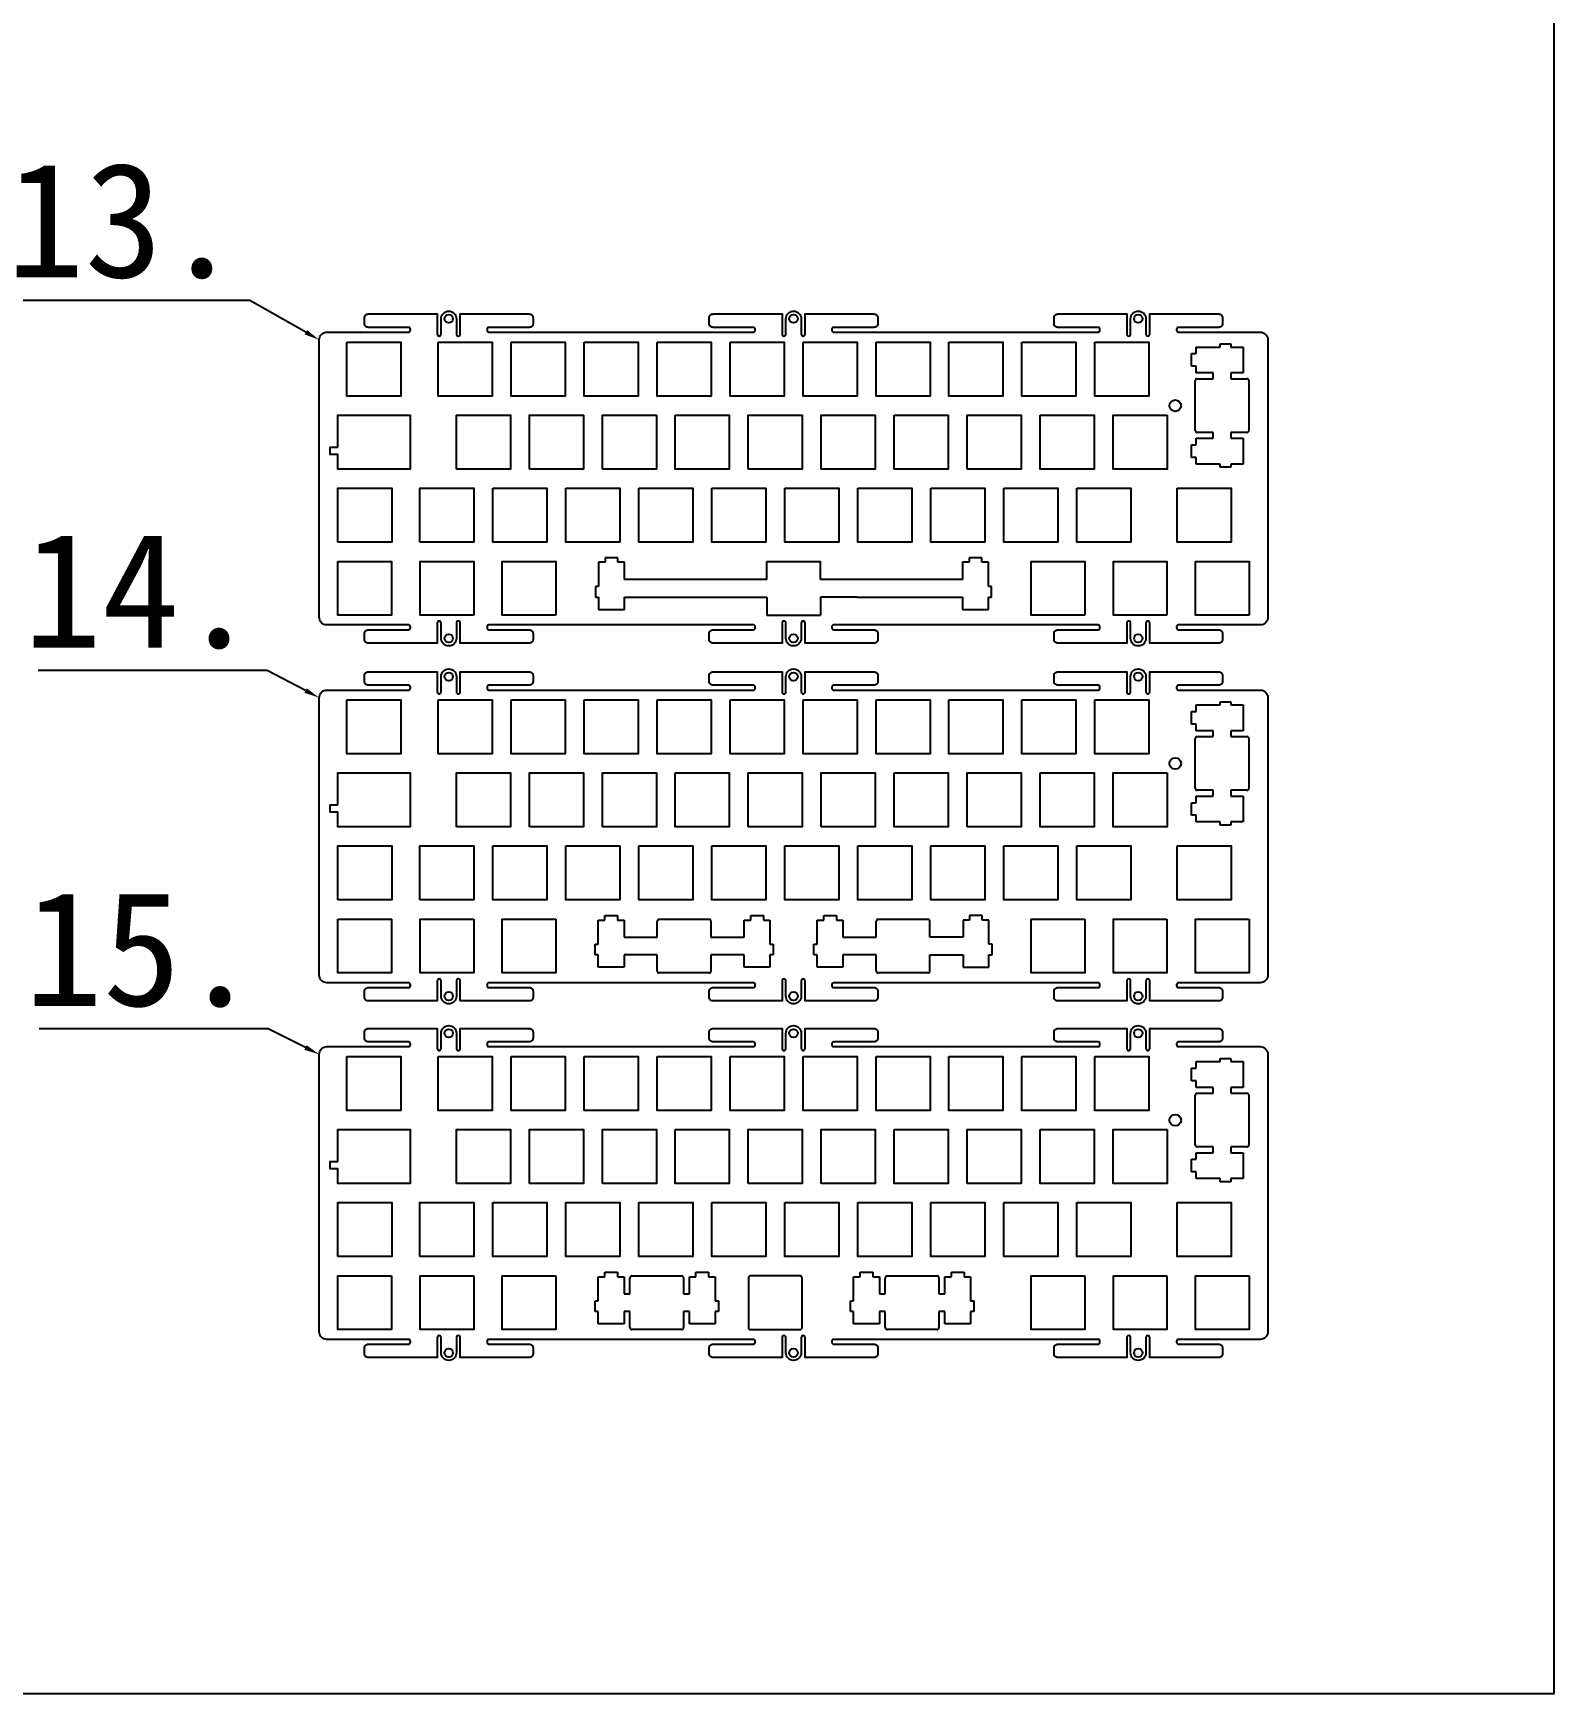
# Model space of a CAD drawing. Header units: millimetres. Extents: x 273 to 2930, y -1075 to 675.
# Drawn here: x 1305.9 to 1702.9, y -211.1 to 222.3 of the extents above; entities that cross this region are included whole.
import ezdxf
from ezdxf import colors
from ezdxf.entities.mleader import LeaderData, LeaderLine
from ezdxf.math import Vec2, Vec3

# ---------------------------------------------------------------- set-up
doc = ezdxf.new("R2010")
doc.units = ezdxf.units.MM

msp = doc.modelspace()

# ---------------------------------------------------------------- linework, layer by layer
at = {"color": 1}
for p, q in [((1608.33, 135.39), (1608.33, 138.69)), ((1608.33, 138.69), (1609.53, 138.69)), ((1609.53, 138.69), (1609.53, 140.41)), ((1609.53, 140.41), (1615.8, 140.41)), ((1615.8, 140.41), (1615.8, 141.24)), ((1615.8, 141.24), (1618.6, 141.24)), ((1618.6, 141.24), (1618.6, 140.41)), ((1618.6, 140.41), (1621.83, 140.41)), ((1621.83, 140.41), (1621.83, 133.66)), ((1609.53, 135.39), (1608.33, 135.39)), ((1609.53, 133.66), (1609.53, 135.39)), ((1609.3, 118.64), (1609.3, 131.64)), ((1614, 133.66), (1609.53, 133.66)), ((1609.8, 132.14), (1614, 132.14)), ((1614, 132.14), (1614, 133.66)), ((1621.83, 133.66), (1618.6, 133.66)), ((1618.6, 133.66), (1618.6, 132.14)), ((1618.6, 132.14), (1622.8, 132.14)), ((1623.3, 131.64), (1623.3, 118.64)), ((1614, 118.14), (1609.8, 118.14)), ((1614, 116.61), (1614, 118.14)), ((1622.8, 118.14), (1618.6, 118.14)), ((1618.6, 118.14), (1618.6, 116.61)), ((1608.33, 111.59), (1608.33, 114.89)), ((1608.33, 114.89), (1609.53, 114.89)), ((1609.53, 114.89), (1609.53, 116.61)), ((1609.53, 116.61), (1614, 116.61)), ((1618.6, 116.61), (1621.83, 116.61)), ((1621.83, 116.61), (1621.83, 109.86)), ((1609.53, 111.59), (1608.33, 111.59)), ((1609.53, 109.86), (1609.53, 111.59)), ((1615.8, 109.86), (1609.53, 109.86)), ((1615.8, 109.04), (1615.8, 109.86)), ((1618.6, 109.04), (1615.8, 109.04)), ((1621.83, 109.86), (1618.6, 109.86)), ((1618.6, 109.86), (1618.6, 109.04)), ((1615.8, 47.02), (1615.8, 47.85)), ((1615.8, 47.85), (1618.6, 47.85)), ((1618.6, 47.85), (1618.6, 47.02)), ((1608.33, 42), (1608.33, 45.3)), ((1608.33, 45.3), (1609.53, 45.3)), ((1609.53, 45.3), (1609.53, 47.02)), ((1609.53, 47.02), (1615.8, 47.02)), ((1618.6, 47.02), (1621.83, 47.02)), ((1621.83, 47.02), (1621.83, 40.27)), ((1609.53, 42), (1608.33, 42)), ((1609.53, 40.27), (1609.53, 42)), ((1614, 40.27), (1609.53, 40.27)), ((1614, 38.75), (1614, 40.27)), ((1621.83, 40.27), (1618.6, 40.27)), ((1618.6, 40.27), (1618.6, 38.75)), ((1609.3, 25.25), (1609.3, 38.25)), ((1609.8, 38.75), (1614, 38.75)), ((1618.6, 38.75), (1622.8, 38.75)), ((1623.3, 38.25), (1623.3, 25.25)), ((1609.53, 21.5), (1609.53, 23.22)), ((1609.53, 23.22), (1614, 23.22)), ((1614, 24.75), (1609.8, 24.75)), ((1614, 23.22), (1614, 24.75)), ((1622.8, 24.75), (1618.6, 24.75)), ((1618.6, 24.75), (1618.6, 23.22)), ((1618.6, 23.22), (1621.83, 23.22)), ((1621.83, 23.22), (1621.83, 16.47)), ((1608.33, 18.2), (1608.33, 21.5)), ((1608.33, 21.5), (1609.53, 21.5)), ((1609.53, 18.2), (1608.33, 18.2)), ((1609.53, 16.47), (1609.53, 18.2)), ((1615.8, 16.47), (1609.53, 16.47)), ((1615.8, 15.65), (1615.8, 16.47)), ((1618.6, 15.65), (1615.8, 15.65)), ((1621.83, 16.47), (1618.6, 16.47)), ((1618.6, 16.47), (1618.6, 15.65)), ((1609.53, -47.77), (1609.53, -46.04)), ((1609.53, -46.04), (1615.8, -46.04)), ((1615.8, -46.04), (1615.8, -45.22)), ((1615.8, -45.22), (1618.6, -45.22)), ((1618.6, -45.22), (1618.6, -46.04)), ((1618.6, -46.04), (1621.83, -46.04)), ((1621.83, -46.04), (1621.83, -52.79)), ((1608.33, -51.07), (1608.33, -47.77)), ((1608.33, -47.77), (1609.53, -47.77)), ((1609.53, -51.07), (1608.33, -51.07)), ((1609.53, -52.79), (1609.53, -51.07)), ((1609.3, -67.82), (1609.3, -54.82)), ((1614, -52.79), (1609.53, -52.79)), ((1609.8, -54.32), (1614, -54.32)), ((1614, -54.32), (1614, -52.79)), ((1621.83, -52.79), (1618.6, -52.79)), ((1618.6, -52.79), (1618.6, -54.32)), ((1618.6, -54.32), (1622.8, -54.32)), ((1623.3, -54.82), (1623.3, -67.82)), ((1614, -68.32), (1609.8, -68.32)), ((1614, -69.84), (1614, -68.32)), ((1622.8, -68.32), (1618.6, -68.32)), ((1618.6, -68.32), (1618.6, -69.84)), ((1608.33, -74.87), (1608.33, -71.57)), ((1608.33, -71.57), (1609.53, -71.57)), ((1609.53, -71.57), (1609.53, -69.84)), ((1609.53, -69.84), (1614, -69.84)), ((1618.6, -69.84), (1621.83, -69.84)), ((1621.83, -69.84), (1621.83, -76.59)), ((1609.53, -74.87), (1608.33, -74.87)), ((1609.53, -76.59), (1609.53, -74.87)), ((1615.8, -76.59), (1609.53, -76.59)), ((1615.8, -77.42), (1615.8, -76.59)), ((1618.6, -77.42), (1615.8, -77.42)), ((1621.83, -76.59), (1618.6, -76.59)), ((1618.6, -76.59), (1618.6, -77.42)), ((1453.44, -108.49), (1453.44, -102.22)), ((1453.44, -102.22), (1455.17, -102.22)), ((1455.17, -102.22), (1455.17, -101.02)), ((1455.17, -101.02), (1458.46, -101.02)), ((1458.46, -101.02), (1458.46, -102.22)), ((1458.46, -102.22), (1460.19, -102.22)), ((1460.19, -102.22), (1460.19, -106.69)), ((1461.72, -106.69), (1461.72, -102.49)), ((1462.22, -101.99), (1475.21, -101.99)), ((1475.71, -102.49), (1475.71, -106.69)), ((1477.24, -106.69), (1477.24, -102.22)), ((1477.24, -102.22), (1478.96, -102.22)), ((1478.96, -102.22), (1478.96, -101.02)), ((1478.96, -101.02), (1482.26, -101.02)), ((1482.26, -101.02), (1482.26, -102.22)), ((1482.26, -102.22), (1483.99, -102.22)), ((1483.99, -102.22), (1483.99, -108.49)), ((1492.67, -102.49), (1492.67, -115.49)), ((1506.17, -101.99), (1493.17, -101.99)), ((1506.67, -115.49), (1506.67, -102.49)), ((1520.12, -108.49), (1520.12, -102.22)), ((1520.12, -102.22), (1521.84, -102.22)), ((1521.84, -102.22), (1521.84, -101.02)), ((1521.84, -101.02), (1525.14, -101.02)), ((1525.14, -101.02), (1525.14, -102.22)), ((1525.14, -102.22), (1526.87, -102.22)), ((1526.87, -102.22), (1526.87, -106.69)), ((1528.39, -106.69), (1528.39, -102.49)), ((1528.89, -101.99), (1541.89, -101.99)), ((1542.39, -102.49), (1542.39, -106.69)), ((1543.92, -106.69), (1543.92, -102.22)), ((1543.92, -102.22), (1545.64, -102.22)), ((1545.64, -102.22), (1545.64, -101.02)), ((1545.64, -101.02), (1548.94, -101.02)), ((1548.94, -101.02), (1548.94, -102.22)), ((1548.94, -102.22), (1550.66, -102.22)), ((1550.66, -102.22), (1550.66, -108.49)), ((1460.19, -106.69), (1461.72, -106.69)), ((1475.71, -106.69), (1477.24, -106.69)), ((1526.87, -106.69), (1528.39, -106.69)), ((1542.39, -106.69), (1543.92, -106.69)), ((1452.61, -111.29), (1452.61, -108.49)), ((1452.61, -108.49), (1453.44, -108.49)), ((1453.44, -111.29), (1452.61, -111.29)), ((1453.44, -114.52), (1453.44, -111.29)), ((1461.72, -111.29), (1460.19, -111.29)), ((1460.19, -111.29), (1460.19, -114.52)), ((1461.72, -115.49), (1461.72, -111.29)), ((1477.24, -111.29), (1475.71, -111.29)), ((1475.71, -111.29), (1475.71, -115.49)), ((1477.24, -114.52), (1477.24, -111.29)), ((1483.99, -108.49), (1484.82, -108.49)), ((1484.82, -111.29), (1483.99, -111.29)), ((1483.99, -111.29), (1483.99, -114.52)), ((1484.82, -108.49), (1484.82, -111.29)), ((1519.29, -111.29), (1519.29, -108.49)), ((1519.29, -108.49), (1520.12, -108.49)), ((1520.12, -111.29), (1519.29, -111.29)), ((1520.12, -114.52), (1520.12, -111.29)), ((1528.39, -111.29), (1526.87, -111.29)), ((1526.87, -111.29), (1526.87, -114.52)), ((1528.39, -115.49), (1528.39, -111.29)), ((1543.92, -111.29), (1542.39, -111.29)), ((1542.39, -111.29), (1542.39, -115.49)), ((1543.92, -114.52), (1543.92, -111.29)), ((1550.66, -108.49), (1551.49, -108.49)), ((1551.49, -111.29), (1550.66, -111.29)), ((1550.66, -111.29), (1550.66, -114.52)), ((1551.49, -108.49), (1551.49, -111.29)), ((1460.19, -114.52), (1453.44, -114.52)), ((1475.21, -115.99), (1462.22, -115.99)), ((1483.99, -114.52), (1477.24, -114.52)), ((1493.17, -115.99), (1506.17, -115.99)), ((1526.87, -114.52), (1520.12, -114.52)), ((1541.89, -115.99), (1528.89, -115.99)), ((1550.66, -114.52), (1543.92, -114.52))]:
    msp.add_line(p, q, dxfattribs=at)
at = {"color": 7, "linetype": 'Continuous', "lineweight": 25}
for p, q in [((1455.28, 84.23), (1453.56, 84.23)), ((1453.56, 84.23), (1453.56, 77.96)), ((1458.58, 85.43), (1455.28, 85.43)), ((1455.28, 85.43), (1455.28, 84.23)), ((1458.58, 84.23), (1458.58, 85.43)), ((1460.31, 84.23), (1458.58, 84.23)), ((1460.31, 79.76), (1460.31, 84.23)), ((1550.28, 84.23), (1548.56, 84.23)), ((1548.56, 84.23), (1548.56, 79.76)), ((1553.58, 85.43), (1550.28, 85.43)), ((1550.28, 85.43), (1550.28, 84.23)), ((1553.58, 84.23), (1553.58, 85.43)), ((1555.31, 84.23), (1553.58, 84.23)), ((1555.31, 77.96), (1555.31, 84.23)), ((1497.43, 79.76), (1460.31, 79.76)), ((1548.56, 79.76), (1520.96, 79.76)), ((1452.73, 77.96), (1452.73, 75.16)), ((1453.56, 77.96), (1452.73, 77.96)), ((1452.73, 75.16), (1453.56, 75.16)), ((1453.56, 75.16), (1453.56, 71.93)), ((1460.31, 71.93), (1460.31, 75.16)), ((1460.31, 75.16), (1497.43, 75.16)), ((1520.96, 75.16), (1548.56, 75.16)), ((1548.56, 75.16), (1548.56, 71.93)), ((1556.13, 77.96), (1555.31, 77.96)), ((1555.31, 71.93), (1555.31, 75.16)), ((1555.31, 75.16), (1556.13, 75.16)), ((1556.13, 75.16), (1556.13, 77.96)), ((1453.56, 71.93), (1460.31, 71.93)), ((1548.56, 71.93), (1555.31, 71.93))]:
    msp.add_line(p, q, dxfattribs=at)
for p, q in [((1497.43, 79.76), (1497.43, 84.46)), ((1497.43, 84.46), (1511.43, 84.46)), ((1511.43, 79.76), (1511.43, 84.46)), ((1520.96, 79.76), (1511.43, 79.76)), ((1497.43, 75.16), (1497.43, 70.46)), ((1520.96, 75.16), (1511.43, 75.16)), ((1511.43, 75.16), (1511.43, 70.46)), ((1497.43, 70.46), (1511.43, 70.46))]:
    msp.add_line(p, q)
at = {"color": 3}
for p, q in [((1455.16, -9.16), (1455.16, -7.96)), ((1455.16, -7.96), (1458.46, -7.96)), ((1458.46, -7.96), (1458.46, -9.16)), ((1493.26, -9.16), (1493.26, -7.96)), ((1493.26, -7.96), (1496.56, -7.96)), ((1496.56, -7.96), (1496.56, -9.16)), ((1512.31, -9.16), (1512.31, -7.96)), ((1512.31, -7.96), (1515.61, -7.96)), ((1515.61, -7.96), (1515.61, -9.16)), ((1553.71, -7.96), (1550.41, -7.96)), ((1550.41, -7.96), (1550.41, -9.16)), ((1553.71, -9.16), (1553.71, -7.96)), ((1453.43, -15.43), (1453.43, -9.16)), ((1453.43, -9.16), (1455.16, -9.16)), ((1458.46, -9.16), (1460.18, -9.16)), ((1460.18, -9.16), (1460.18, -13.63)), ((1468.86, -13.63), (1468.86, -9.43)), ((1469.36, -8.93), (1482.36, -8.93)), ((1482.86, -9.43), (1482.86, -13.63)), ((1491.53, -13.63), (1491.53, -9.16)), ((1491.53, -9.16), (1493.26, -9.16)), ((1496.56, -9.16), (1498.28, -9.16)), ((1498.28, -9.16), (1498.28, -15.43)), ((1510.58, -15.43), (1510.58, -9.16)), ((1510.58, -9.16), (1512.31, -9.16)), ((1515.61, -9.16), (1517.33, -9.16)), ((1517.33, -9.16), (1517.33, -13.63)), ((1526.01, -13.63), (1526.01, -9.43)), ((1526.51, -8.93), (1539.51, -8.93)), ((1540.01, -13.63), (1540.01, -9.43)), ((1550.41, -9.16), (1548.68, -9.16)), ((1548.68, -9.16), (1548.68, -13.63)), ((1555.43, -9.16), (1553.71, -9.16)), ((1555.43, -15.43), (1555.43, -9.16)), ((1452.61, -18.23), (1452.61, -15.43)), ((1452.61, -15.43), (1453.43, -15.43)), ((1460.18, -13.63), (1468.86, -13.63)), ((1482.86, -13.63), (1491.53, -13.63)), ((1498.28, -15.43), (1499.11, -15.43)), ((1499.11, -15.43), (1499.11, -18.23)), ((1509.76, -18.23), (1509.76, -15.43)), ((1509.76, -15.43), (1510.58, -15.43)), ((1517.33, -13.63), (1526.01, -13.63)), ((1548.68, -13.63), (1540.01, -13.63)), ((1556.26, -15.43), (1555.43, -15.43)), ((1556.26, -18.23), (1556.26, -15.43)), ((1453.43, -18.23), (1452.61, -18.23)), ((1453.43, -21.46), (1453.43, -18.23)), ((1460.18, -21.46), (1453.43, -21.46)), ((1468.86, -18.23), (1460.18, -18.23)), ((1460.18, -18.23), (1460.18, -21.46)), ((1468.86, -22.43), (1468.86, -18.23)), ((1491.53, -18.23), (1482.86, -18.23)), ((1482.86, -18.23), (1482.86, -22.43)), ((1491.53, -21.46), (1491.53, -18.23)), ((1498.28, -21.46), (1491.53, -21.46)), ((1499.11, -18.23), (1498.28, -18.23)), ((1498.28, -18.23), (1498.28, -21.46)), ((1510.58, -18.23), (1509.76, -18.23)), ((1510.58, -21.46), (1510.58, -18.23)), ((1517.33, -21.46), (1510.58, -21.46)), ((1526.01, -18.23), (1517.33, -18.23)), ((1517.33, -18.23), (1517.33, -21.46)), ((1526.01, -22.43), (1526.01, -18.23)), ((1540.01, -22.43), (1540.01, -18.23)), ((1540.01, -18.23), (1548.68, -18.23)), ((1548.68, -18.23), (1548.68, -21.46)), ((1548.68, -21.46), (1555.43, -21.46)), ((1555.43, -21.46), (1555.43, -18.23)), ((1555.43, -18.23), (1556.26, -18.23)), ((1482.36, -22.93), (1469.36, -22.93)), ((1539.51, -22.93), (1526.51, -22.93))]:
    msp.add_line(p, q, dxfattribs=at)
for points in [[(614.17, 675.15), (1702.9, 675.15), (1702.9, -211.05), (614.17, -211.05)], [(1385.51, 84.46), (1399.51, 84.46), (1399.51, 70.46), (1385.51, 70.46)], [(1420.95, 70.46), (1406.95, 70.46), (1406.95, 84.46), (1420.95, 84.46)], [(1442.38, 70.46), (1428.38, 70.46), (1428.38, 84.46), (1442.38, 84.46)], [(1580.49, 70.46), (1566.49, 70.46), (1566.49, 84.46), (1580.49, 84.46)], [(1601.92, 70.46), (1587.92, 70.46), (1587.92, 84.46), (1601.92, 84.46)], [(1623.35, 70.46), (1609.35, 70.46), (1609.35, 84.46), (1623.35, 84.46)], [(1385.51, -8.93), (1399.51, -8.93), (1399.51, -22.93), (1385.51, -22.93)], [(1420.95, -8.93), (1420.95, -22.93), (1406.95, -22.93), (1406.95, -8.93)], [(1442.38, -8.93), (1442.38, -22.93), (1428.38, -22.93), (1428.38, -8.93)], [(1580.49, -8.93), (1580.49, -22.93), (1566.49, -22.93), (1566.49, -8.93)], [(1601.92, -8.93), (1601.92, -22.93), (1587.92, -22.93), (1587.92, -8.93)], [(1623.35, -8.93), (1623.35, -22.93), (1609.35, -22.93), (1609.35, -8.93)], [(1399.51, -101.99), (1399.51, -115.99), (1385.51, -115.99), (1385.51, -101.99)], [(1420.95, -101.99), (1420.95, -115.99), (1406.95, -115.99), (1406.95, -101.99)], [(1442.38, -101.99), (1442.38, -115.99), (1428.38, -115.99), (1428.38, -101.99)], [(1580.49, -101.99), (1580.49, -115.99), (1566.49, -115.99), (1566.49, -101.99)], [(1601.92, -101.99), (1601.92, -115.99), (1587.92, -115.99), (1587.92, -101.99)], [(1623.35, -101.99), (1623.35, -115.99), (1609.35, -115.99), (1609.35, -101.99)]]:
    msp.add_lwpolyline(points, close=True)
for points in [[(1526.43, 146.54, -0.414214), (1525.43, 145.54), (1514.93, 145.54, 0.414214), (1514.43, 145.04), (1514.43, 144.79, 0.414214), (1514.93, 144.29), (1583.93, 144.29, 0.414214), (1584.43, 144.79), (1584.43, 145.04, 0.414214), (1583.93, 145.54), (1573.43, 145.54, -0.414214), (1572.43, 146.54), (1572.43, 148.04, -0.414214), (1573.43, 149.04), (1591.43, 149.04), (1591.43, 143.79, 1), (1592.43, 143.79), (1592.43, 147.79, -1), (1596.43, 147.79), (1596.43, 143.79, 1), (1597.43, 143.79), (1597.43, 149.04), (1615.43, 149.04, -0.414214), (1616.43, 148.04), (1616.43, 146.54, -0.414214), (1615.43, 145.54), (1604.93, 145.54, 0.414214), (1604.43, 145.04), (1604.43, 144.79, 0.414214), (1604.93, 144.29), (1626.26, 144.29, -0.414214), (1628.26, 142.29), (1628.26, 69.89, -0.414214), (1626.26, 67.89), (1604.93, 67.89, 0.414214), (1604.43, 67.39), (1604.43, 67.14, 0.414214), (1604.93, 66.64), (1615.43, 66.64, -0.414214), (1616.43, 65.64), (1616.43, 64.14, -0.414214), (1615.43, 63.14), (1597.43, 63.14), (1597.43, 68.39, 1), (1596.43, 68.39), (1596.43, 64.39, -1), (1592.43, 64.39), (1592.43, 68.39, 1), (1591.43, 68.39), (1591.43, 63.14), (1573.43, 63.14, -0.414214), (1572.43, 64.14), (1572.43, 65.64, -0.414214), (1573.43, 66.64), (1583.93, 66.64, 0.414214), (1584.43, 67.14), (1584.43, 67.39, 0.414214), (1583.93, 67.89), (1514.93, 67.89, 0.414214), (1514.43, 67.39), (1514.43, 67.14, 0.414214), (1514.93, 66.64), (1525.43, 66.64, -0.414214), (1526.43, 65.64), (1526.43, 64.14, -0.414214), (1525.43, 63.14), (1507.43, 63.14), (1507.43, 68.39, 1), (1506.43, 68.39), (1506.43, 64.39, -1), (1502.43, 64.39), (1502.43, 68.39, 1), (1501.43, 68.39), (1501.43, 63.14), (1483.43, 63.14, -0.414214), (1482.43, 64.14), (1482.43, 65.64, -0.414214), (1483.43, 66.64), (1493.93, 66.64, 0.414214), (1494.43, 67.14), (1494.43, 67.39, 0.414214), (1493.93, 67.89), (1424.93, 67.89, 0.414214), (1424.43, 67.39), (1424.43, 67.14, 0.414214), (1424.93, 66.64), (1435.43, 66.64, -0.414214), (1436.43, 65.64), (1436.43, 64.14, -0.414214), (1435.43, 63.14), (1417.43, 63.14), (1417.43, 68.39, 1), (1416.43, 68.39), (1416.43, 64.39, -1), (1412.43, 64.39), (1412.43, 68.39, 1), (1411.43, 68.39), (1411.43, 63.14), (1393.43, 63.14, -0.414214), (1392.43, 64.14), (1392.43, 65.64, -0.414214), (1393.43, 66.64), (1403.93, 66.64, 0.414214), (1404.43, 67.14), (1404.43, 67.39, 0.414214), (1403.93, 67.89), (1382.61, 67.89, -0.414214), (1380.61, 69.89), (1380.61, 142.29, -0.414214), (1382.61, 144.29), (1403.93, 144.29, 0.414214), (1404.43, 144.79), (1404.43, 145.04, 0.414214), (1403.93, 145.54), (1393.43, 145.54, -0.414214), (1392.43, 146.54), (1392.43, 148.04, -0.414214), (1393.43, 149.04), (1411.43, 149.04), (1411.43, 143.79, 1), (1412.43, 143.79), (1412.43, 147.79, -1), (1416.43, 147.79), (1416.43, 143.79, 1), (1417.43, 143.79), (1417.43, 149.04), (1435.43, 149.04, -0.414214), (1436.43, 148.04), (1436.43, 146.54, -0.414214), (1435.43, 145.54), (1424.93, 145.54, 0.414214), (1424.43, 145.04), (1424.43, 144.79, 0.414214), (1424.93, 144.29), (1493.93, 144.29, 0.414214), (1494.43, 144.79), (1494.43, 145.04, 0.414214), (1493.93, 145.54), (1483.43, 145.54, -0.414214), (1482.43, 146.54), (1482.43, 148.04, -0.414214), (1483.43, 149.04), (1501.43, 149.04), (1501.43, 143.79, 1), (1502.43, 143.79), (1502.43, 147.79, -1), (1506.43, 147.79), (1506.43, 143.79, 1), (1507.43, 143.79), (1507.43, 149.04), (1525.43, 149.04, -0.414214), (1526.43, 148.04)], [(1526.43, 53.15, -0.414214), (1525.43, 52.15), (1514.93, 52.15, 0.414214), (1514.43, 51.65), (1514.43, 51.4, 0.414214), (1514.93, 50.9), (1583.93, 50.9, 0.414214), (1584.43, 51.4), (1584.43, 51.65, 0.414214), (1583.93, 52.15), (1573.43, 52.15, -0.414214), (1572.43, 53.15), (1572.43, 54.65, -0.414214), (1573.43, 55.65), (1591.43, 55.65), (1591.43, 50.4, 1), (1592.43, 50.4), (1592.43, 54.4, -1), (1596.43, 54.4), (1596.43, 50.4, 1), (1597.43, 50.4), (1597.43, 55.65), (1615.43, 55.65, -0.414214), (1616.43, 54.65), (1616.43, 53.15, -0.414214), (1615.43, 52.15), (1604.93, 52.15, 0.414214), (1604.43, 51.65), (1604.43, 51.4, 0.414214), (1604.93, 50.9), (1626.26, 50.9, -0.414214), (1628.26, 48.9), (1628.26, -23.5, -0.414214), (1626.26, -25.5), (1604.93, -25.5, 0.414214), (1604.43, -26), (1604.43, -26.25, 0.414214), (1604.93, -26.75), (1615.43, -26.75, -0.414214), (1616.43, -27.75), (1616.43, -29.25, -0.414214), (1615.43, -30.25), (1597.43, -30.25), (1597.43, -25, 1), (1596.43, -25), (1596.43, -29, -1), (1592.43, -29), (1592.43, -25, 1), (1591.43, -25), (1591.43, -30.25), (1573.43, -30.25, -0.414214), (1572.43, -29.25), (1572.43, -27.75, -0.414214), (1573.43, -26.75), (1583.93, -26.75, 0.414214), (1584.43, -26.25), (1584.43, -26, 0.414214), (1583.93, -25.5), (1514.93, -25.5, 0.414214), (1514.43, -26), (1514.43, -26.25, 0.414214), (1514.93, -26.75), (1525.43, -26.75, -0.414214), (1526.43, -27.75), (1526.43, -29.25, -0.414214), (1525.43, -30.25), (1507.43, -30.25), (1507.43, -25, 1), (1506.43, -25), (1506.43, -29, -1), (1502.43, -29), (1502.43, -25, 1), (1501.43, -25), (1501.43, -30.25), (1483.43, -30.25, -0.414214), (1482.43, -29.25), (1482.43, -27.75, -0.414214), (1483.43, -26.75), (1493.93, -26.75, 0.414214), (1494.43, -26.25), (1494.43, -26, 0.414214), (1493.93, -25.5), (1424.93, -25.5, 0.414214), (1424.43, -26), (1424.43, -26.25, 0.414214), (1424.93, -26.75), (1435.43, -26.75, -0.414214), (1436.43, -27.75), (1436.43, -29.25, -0.414214), (1435.43, -30.25), (1417.43, -30.25), (1417.43, -25, 1), (1416.43, -25), (1416.43, -29, -1), (1412.43, -29), (1412.43, -25, 1), (1411.43, -25), (1411.43, -30.25), (1393.43, -30.25, -0.414214), (1392.43, -29.25), (1392.43, -27.75, -0.414214), (1393.43, -26.75), (1403.93, -26.75, 0.414214), (1404.43, -26.25), (1404.43, -26, 0.414214), (1403.93, -25.5), (1382.61, -25.5, -0.414214), (1380.61, -23.5), (1380.61, 48.9, -0.414214), (1382.61, 50.9), (1403.93, 50.9, 0.414214), (1404.43, 51.4), (1404.43, 51.65, 0.414214), (1403.93, 52.15), (1393.43, 52.15, -0.414214), (1392.43, 53.15), (1392.43, 54.65, -0.414214), (1393.43, 55.65), (1411.43, 55.65), (1411.43, 50.4, 1), (1412.43, 50.4), (1412.43, 54.4, -1), (1416.43, 54.4), (1416.43, 50.4, 1), (1417.43, 50.4), (1417.43, 55.65), (1435.43, 55.65, -0.414214), (1436.43, 54.65), (1436.43, 53.15, -0.414214), (1435.43, 52.15), (1424.93, 52.15, 0.414214), (1424.43, 51.65), (1424.43, 51.4, 0.414214), (1424.93, 50.9), (1493.93, 50.9, 0.414214), (1494.43, 51.4), (1494.43, 51.65, 0.414214), (1493.93, 52.15), (1483.43, 52.15, -0.414214), (1482.43, 53.15), (1482.43, 54.65, -0.414214), (1483.43, 55.65), (1501.43, 55.65), (1501.43, 50.4, 1), (1502.43, 50.4), (1502.43, 54.4, -1), (1506.43, 54.4), (1506.43, 50.4, 1), (1507.43, 50.4), (1507.43, 55.65), (1525.43, 55.65, -0.414214), (1526.43, 54.65)], [(1526.43, -39.92, -0.414214), (1525.43, -40.92), (1514.93, -40.92, 0.414214), (1514.43, -41.42), (1514.43, -41.67, 0.414214), (1514.93, -42.17), (1583.93, -42.17, 0.414214), (1584.43, -41.67), (1584.43, -41.42, 0.414214), (1583.93, -40.92), (1573.43, -40.92, -0.414214), (1572.43, -39.92), (1572.43, -38.42, -0.414214), (1573.43, -37.42), (1591.43, -37.42), (1591.43, -42.67, 1), (1592.43, -42.67), (1592.43, -38.67, -1), (1596.43, -38.67), (1596.43, -42.67, 1), (1597.43, -42.67), (1597.43, -37.42), (1615.43, -37.42, -0.414214), (1616.43, -38.42), (1616.43, -39.92, -0.414214), (1615.43, -40.92), (1604.93, -40.92, 0.414214), (1604.43, -41.42), (1604.43, -41.67, 0.414214), (1604.93, -42.17), (1626.26, -42.17, -0.414214), (1628.26, -44.17), (1628.26, -116.57, -0.414214), (1626.26, -118.57), (1604.93, -118.57, 0.414214), (1604.43, -119.07), (1604.43, -119.31, 0.414214), (1604.93, -119.81), (1615.43, -119.81, -0.414214), (1616.43, -120.81), (1616.43, -122.31, -0.414214), (1615.43, -123.31), (1597.43, -123.31), (1597.43, -118.06, 1), (1596.43, -118.06), (1596.43, -122.06, -1), (1592.43, -122.06), (1592.43, -118.06, 1), (1591.43, -118.06), (1591.43, -123.31), (1573.43, -123.31, -0.414214), (1572.43, -122.31), (1572.43, -120.81, -0.414214), (1573.43, -119.81), (1583.93, -119.81, 0.414214), (1584.43, -119.31), (1584.43, -119.07, 0.414214), (1583.93, -118.57), (1514.93, -118.57, 0.414214), (1514.43, -119.07), (1514.43, -119.31, 0.414214), (1514.93, -119.81), (1525.43, -119.81, -0.414214), (1526.43, -120.81), (1526.43, -122.31, -0.414214), (1525.43, -123.31), (1507.43, -123.31), (1507.43, -118.06, 1), (1506.43, -118.06), (1506.43, -122.06, -1), (1502.43, -122.06), (1502.43, -118.06, 1), (1501.43, -118.06), (1501.43, -123.31), (1483.43, -123.31, -0.414214), (1482.43, -122.31), (1482.43, -120.81, -0.414214), (1483.43, -119.81), (1493.93, -119.81, 0.414214), (1494.43, -119.31), (1494.43, -119.07, 0.414214), (1493.93, -118.57), (1424.93, -118.57, 0.414214), (1424.43, -119.07), (1424.43, -119.31, 0.414214), (1424.93, -119.81), (1435.43, -119.81, -0.414214), (1436.43, -120.81), (1436.43, -122.31, -0.414214), (1435.43, -123.31), (1417.43, -123.31), (1417.43, -118.06, 1), (1416.43, -118.06), (1416.43, -122.06, -1), (1412.43, -122.06), (1412.43, -118.06, 1), (1411.43, -118.06), (1411.43, -123.31), (1393.43, -123.31, -0.414214), (1392.43, -122.31), (1392.43, -120.81, -0.414214), (1393.43, -119.81), (1403.93, -119.81, 0.414214), (1404.43, -119.31), (1404.43, -119.07, 0.414214), (1403.93, -118.57), (1382.61, -118.57, -0.414214), (1380.61, -116.57), (1380.61, -44.17, -0.414214), (1382.61, -42.17), (1403.93, -42.17, 0.414214), (1404.43, -41.67), (1404.43, -41.42, 0.414214), (1403.93, -40.92), (1393.43, -40.92, -0.414214), (1392.43, -39.92), (1392.43, -38.42, -0.414214), (1393.43, -37.42), (1411.43, -37.42), (1411.43, -42.67, 1), (1412.43, -42.67), (1412.43, -38.67, -1), (1416.43, -38.67), (1416.43, -42.67, 1), (1417.43, -42.67), (1417.43, -37.42), (1435.43, -37.42, -0.414214), (1436.43, -38.42), (1436.43, -39.92, -0.414214), (1435.43, -40.92), (1424.93, -40.92, 0.414214), (1424.43, -41.42), (1424.43, -41.67, 0.414214), (1424.93, -42.17), (1493.93, -42.17, 0.414214), (1494.43, -41.67), (1494.43, -41.42, 0.414214), (1493.93, -40.92), (1483.43, -40.92, -0.414214), (1482.43, -39.92), (1482.43, -38.42, -0.414214), (1483.43, -37.42), (1501.43, -37.42), (1501.43, -42.67, 1), (1502.43, -42.67), (1502.43, -38.67, -1), (1506.43, -38.67), (1506.43, -42.67, 1), (1507.43, -42.67), (1507.43, -37.42), (1525.43, -37.42, -0.414214), (1526.43, -38.42)]]:
    msp.add_lwpolyline(points, format="xyb", close=True)
at = {"color": 7, "linetype": 'Continuous'}
for points in [[(1387.85, 141.71), (1401.95, 141.71), (1401.95, 127.61), (1387.85, 127.61)], [(1411.66, 141.71), (1425.76, 141.71), (1425.76, 127.61), (1411.66, 127.61)], [(1430.71, 141.71), (1444.81, 141.71), (1444.81, 127.61), (1430.71, 127.61)], [(1449.76, 141.71), (1463.86, 141.71), (1463.86, 127.61), (1449.76, 127.61)], [(1468.81, 141.71), (1482.91, 141.71), (1482.91, 127.61), (1468.81, 127.61)], [(1487.86, 141.71), (1501.96, 141.71), (1501.96, 127.61), (1487.86, 127.61)], [(1506.91, 141.71), (1521.01, 141.71), (1521.01, 127.61), (1506.91, 127.61)], [(1525.96, 141.71), (1540.06, 141.71), (1540.06, 127.61), (1525.96, 127.61)], [(1545.01, 141.71), (1559.11, 141.71), (1559.11, 127.61), (1545.01, 127.61)], [(1564.06, 141.71), (1578.16, 141.71), (1578.16, 127.61), (1564.06, 127.61)], [(1583.11, 141.71), (1597.21, 141.71), (1597.21, 127.61), (1583.11, 127.61)], [(1385.47, 114.29), (1385.47, 122.66), (1404.33, 122.66), (1404.33, 108.56), (1385.47, 108.56), (1385.47, 112.39), (1383.43, 112.39), (1383.43, 114.29)], [(1416.42, 108.56), (1416.42, 122.66), (1430.52, 122.66), (1430.52, 108.56)], [(1435.47, 108.56), (1435.47, 122.66), (1449.57, 122.66), (1449.57, 108.56)], [(1454.52, 108.56), (1454.52, 122.66), (1468.62, 122.66), (1468.62, 108.56)], [(1473.57, 122.66), (1487.67, 122.66), (1487.67, 108.56), (1473.57, 108.56)], [(1492.62, 108.56), (1492.62, 122.66), (1506.72, 122.66), (1506.72, 108.56)], [(1511.67, 108.56), (1511.67, 122.66), (1525.77, 122.66), (1525.77, 108.56)], [(1530.72, 122.66), (1544.82, 122.66), (1544.82, 108.56), (1530.72, 108.56)], [(1549.77, 108.56), (1549.77, 122.66), (1563.87, 122.66), (1563.87, 108.56)], [(1568.82, 122.66), (1582.92, 122.66), (1582.92, 108.56), (1568.82, 108.56)], [(1601.97, 122.66), (1601.97, 108.56), (1587.87, 108.56), (1587.87, 122.66)], [(1385.47, 89.51), (1385.47, 103.61), (1399.57, 103.61), (1399.57, 89.51)], [(1406.9, 89.51), (1406.9, 103.61), (1421, 103.61), (1421, 89.51)], [(1425.95, 103.61), (1440.05, 103.61), (1440.05, 89.51), (1425.95, 89.51)], [(1445, 103.61), (1459.1, 103.61), (1459.1, 89.51), (1445, 89.51)], [(1464.05, 103.61), (1478.15, 103.61), (1478.15, 89.51), (1464.05, 89.51)], [(1483.1, 103.61), (1497.2, 103.61), (1497.2, 89.51), (1483.1, 89.51)], [(1502.15, 103.61), (1516.25, 103.61), (1516.25, 89.51), (1502.15, 89.51)], [(1521.2, 103.61), (1535.3, 103.61), (1535.3, 89.51), (1521.2, 89.51)], [(1540.25, 103.61), (1554.35, 103.61), (1554.35, 89.51), (1540.25, 89.51)], [(1559.3, 103.61), (1573.4, 103.61), (1573.4, 89.51), (1559.3, 89.51)], [(1578.35, 103.61), (1592.45, 103.61), (1592.45, 89.51), (1578.35, 89.51)], [(1604.54, 103.61), (1618.64, 103.61), (1618.64, 89.51), (1604.54, 89.51)], [(1387.85, 48.32), (1401.95, 48.32), (1401.95, 34.22), (1387.85, 34.22)], [(1411.66, 48.32), (1425.76, 48.32), (1425.76, 34.22), (1411.66, 34.22)], [(1430.71, 48.32), (1444.81, 48.32), (1444.81, 34.22), (1430.71, 34.22)], [(1449.76, 48.32), (1463.86, 48.32), (1463.86, 34.22), (1449.76, 34.22)], [(1468.81, 48.32), (1482.91, 48.32), (1482.91, 34.22), (1468.81, 34.22)], [(1487.86, 48.32), (1501.96, 48.32), (1501.96, 34.22), (1487.86, 34.22)], [(1506.91, 48.32), (1521.01, 48.32), (1521.01, 34.22), (1506.91, 34.22)], [(1525.96, 48.32), (1540.06, 48.32), (1540.06, 34.22), (1525.96, 34.22)], [(1545.01, 48.32), (1559.11, 48.32), (1559.11, 34.22), (1545.01, 34.22)], [(1564.06, 48.32), (1578.16, 48.32), (1578.16, 34.22), (1564.06, 34.22)], [(1583.11, 48.32), (1597.21, 48.32), (1597.21, 34.22), (1583.11, 34.22)], [(1385.47, 20.91), (1385.47, 29.27), (1404.33, 29.27), (1404.33, 15.17), (1385.47, 15.17), (1385.47, 19.01), (1383.43, 19.01), (1383.43, 20.91)], [(1416.42, 15.17), (1416.42, 29.27), (1430.52, 29.27), (1430.52, 15.17)], [(1435.47, 15.17), (1435.47, 29.27), (1449.57, 29.27), (1449.57, 15.17)], [(1454.52, 15.17), (1454.52, 29.27), (1468.62, 29.27), (1468.62, 15.17)], [(1473.57, 29.27), (1487.67, 29.27), (1487.67, 15.17), (1473.57, 15.17)], [(1492.62, 15.17), (1492.62, 29.27), (1506.72, 29.27), (1506.72, 15.17)], [(1511.67, 15.17), (1511.67, 29.27), (1525.77, 29.27), (1525.77, 15.17)], [(1530.72, 29.27), (1544.82, 29.27), (1544.82, 15.17), (1530.72, 15.17)], [(1549.77, 15.17), (1549.77, 29.27), (1563.87, 29.27), (1563.87, 15.17)], [(1568.82, 29.27), (1582.92, 29.27), (1582.92, 15.17), (1568.82, 15.17)], [(1601.97, 29.27), (1601.97, 15.17), (1587.87, 15.17), (1587.87, 29.27)], [(1385.47, -3.88), (1385.47, 10.22), (1399.57, 10.22), (1399.57, -3.88)], [(1406.9, -3.88), (1406.9, 10.22), (1421, 10.22), (1421, -3.88)], [(1425.95, 10.22), (1440.05, 10.22), (1440.05, -3.88), (1425.95, -3.88)], [(1445, 10.22), (1459.1, 10.22), (1459.1, -3.88), (1445, -3.88)], [(1464.05, 10.22), (1478.15, 10.22), (1478.15, -3.88), (1464.05, -3.88)], [(1483.1, 10.22), (1497.2, 10.22), (1497.2, -3.88), (1483.1, -3.88)], [(1502.15, 10.22), (1516.25, 10.22), (1516.25, -3.88), (1502.15, -3.88)], [(1521.2, 10.22), (1535.3, 10.22), (1535.3, -3.88), (1521.2, -3.88)], [(1540.25, 10.22), (1554.35, 10.22), (1554.35, -3.88), (1540.25, -3.88)], [(1559.3, 10.22), (1573.4, 10.22), (1573.4, -3.88), (1559.3, -3.88)], [(1578.35, 10.22), (1592.45, 10.22), (1592.45, -3.88), (1578.35, -3.88)], [(1604.54, 10.22), (1618.64, 10.22), (1618.64, -3.88), (1604.54, -3.88)], [(1387.85, -44.74), (1401.95, -44.74), (1401.95, -58.84), (1387.85, -58.84)], [(1411.66, -44.74), (1425.76, -44.74), (1425.76, -58.84), (1411.66, -58.84)], [(1430.71, -44.74), (1444.81, -44.74), (1444.81, -58.84), (1430.71, -58.84)], [(1449.76, -44.74), (1463.86, -44.74), (1463.86, -58.84), (1449.76, -58.84)], [(1468.81, -44.74), (1482.91, -44.74), (1482.91, -58.84), (1468.81, -58.84)], [(1487.86, -44.74), (1501.96, -44.74), (1501.96, -58.84), (1487.86, -58.84)], [(1506.91, -44.74), (1521.01, -44.74), (1521.01, -58.84), (1506.91, -58.84)], [(1525.96, -44.74), (1540.06, -44.74), (1540.06, -58.84), (1525.96, -58.84)], [(1545.01, -44.74), (1559.11, -44.74), (1559.11, -58.84), (1545.01, -58.84)], [(1564.06, -44.74), (1578.16, -44.74), (1578.16, -58.84), (1564.06, -58.84)], [(1583.11, -44.74), (1597.21, -44.74), (1597.21, -58.84), (1583.11, -58.84)], [(1385.47, -72.16), (1385.47, -63.79), (1404.33, -63.79), (1404.33, -77.89), (1385.47, -77.89), (1385.47, -74.06), (1383.43, -74.06), (1383.43, -72.16)], [(1416.42, -77.89), (1416.42, -63.79), (1430.52, -63.79), (1430.52, -77.89)], [(1435.47, -77.89), (1435.47, -63.79), (1449.57, -63.79), (1449.57, -77.89)], [(1454.52, -77.89), (1454.52, -63.79), (1468.62, -63.79), (1468.62, -77.89)], [(1473.57, -63.79), (1487.67, -63.79), (1487.67, -77.89), (1473.57, -77.89)], [(1492.62, -77.89), (1492.62, -63.79), (1506.72, -63.79), (1506.72, -77.89)], [(1511.67, -77.89), (1511.67, -63.79), (1525.77, -63.79), (1525.77, -77.89)], [(1530.72, -63.79), (1544.82, -63.79), (1544.82, -77.89), (1530.72, -77.89)], [(1549.77, -77.89), (1549.77, -63.79), (1563.87, -63.79), (1563.87, -77.89)], [(1568.82, -63.79), (1582.92, -63.79), (1582.92, -77.89), (1568.82, -77.89)], [(1601.97, -63.79), (1601.97, -77.89), (1587.87, -77.89), (1587.87, -63.79)], [(1385.47, -96.94), (1385.47, -82.84), (1399.57, -82.84), (1399.57, -96.94)], [(1406.9, -96.94), (1406.9, -82.84), (1421, -82.84), (1421, -96.94)], [(1425.95, -82.84), (1440.05, -82.84), (1440.05, -96.94), (1425.95, -96.94)], [(1445, -82.84), (1459.1, -82.84), (1459.1, -96.94), (1445, -96.94)], [(1464.05, -82.84), (1478.15, -82.84), (1478.15, -96.94), (1464.05, -96.94)], [(1483.1, -82.84), (1497.2, -82.84), (1497.2, -96.94), (1483.1, -96.94)], [(1502.15, -82.84), (1516.25, -82.84), (1516.25, -96.94), (1502.15, -96.94)], [(1521.2, -82.84), (1535.3, -82.84), (1535.3, -96.94), (1521.2, -96.94)], [(1540.25, -82.84), (1554.35, -82.84), (1554.35, -96.94), (1540.25, -96.94)], [(1559.3, -82.84), (1573.4, -82.84), (1573.4, -96.94), (1559.3, -96.94)], [(1578.35, -82.84), (1592.45, -82.84), (1592.45, -96.94), (1578.35, -96.94)], [(1604.54, -82.84), (1618.64, -82.84), (1618.64, -96.94), (1604.54, -96.94)]]:
    msp.add_lwpolyline(points, close=True, dxfattribs=at)
at = {"color": 7, "linetype": 'Continuous', "lineweight": 25}
for centre in [(1414.43, 147.79), (1504.43, 147.79), (1594.43, 147.79), (1414.43, 64.39), (1504.43, 64.39), (1594.43, 64.39), (1414.43, 54.4), (1504.43, 54.4), (1594.43, 54.4), (1414.43, -29), (1504.43, -29), (1594.43, -29), (1414.43, -38.67), (1504.43, -38.67), (1594.43, -38.67), (1414.43, -122.06), (1504.43, -122.06), (1594.43, -122.06)]:
    msp.add_circle(centre, 1.1, dxfattribs=at)
for centre in [(1604.08, 125.11), (1604.08, 31.72), (1604.08, -61.34)]:
    msp.add_circle(centre, 1.5)
at = {"color": 1}
for centre, start, end in [((1609.8, 131.64), 90, 180), ((1622.8, 131.64), 0, 90), ((1609.8, 118.64), 180, 270), ((1622.8, 118.64), 270, 0), ((1609.8, 38.25), 90, 180), ((1622.8, 38.25), 0, 90), ((1609.8, 25.25), 180, 270), ((1622.8, 25.25), 270, 0), ((1609.8, -54.82), 90, 180), ((1622.8, -54.82), 0, 90), ((1609.8, -67.82), 180, 270), ((1622.8, -67.82), 270, 0), ((1462.22, -102.49), 90, 180), ((1475.21, -102.49), 0, 90), ((1493.17, -102.49), 90, 180), ((1506.17, -102.49), 0, 90), ((1528.89, -102.49), 90, 180), ((1541.89, -102.49), 0, 90), ((1462.22, -115.49), 180, 270), ((1475.21, -115.49), 270, 0), ((1493.17, -115.49), 180, 270), ((1506.17, -115.49), 270, 0), ((1528.89, -115.49), 180, 270), ((1541.89, -115.49), 270, 0)]:
    msp.add_arc(centre, 0.5, start, end, dxfattribs=at)
at = {"color": 3}
for centre, start, end in [((1469.36, -9.43), 90, 180), ((1482.36, -9.43), 0, 90), ((1526.51, -9.43), 90, 180), ((1539.51, -9.43), 0, 90), ((1469.36, -22.43), 180, 270), ((1482.36, -22.43), 270, 0), ((1526.51, -22.43), 180, 270), ((1539.51, -22.43), 270, 0)]:
    msp.add_arc(centre, 0.5, start, end, dxfattribs=at)

# ---------------------------------------------------------------- leaders
ml = msp.add_multileader_mtext('Standard')
ml.set_content('{\\C1;13.}', color=256)
ml.set_leader_properties()
ml.build(insert=Vec2(0, 0))
ml.multileader.update_dxf_attribs({"text_right_attachment_type": 6, "dogleg_length": 0.36})
ctx = ml.context
ctx.base_point, ctx.char_height, ctx.plane_origin = Vec3(1308.17, 173.59), 30, Vec3(1380.61, 142.29)
ctx.right_attachment, ctx.text_align_type = 6, 2
notes = []
notes.append((ctx, [(0, (1, 1, 0), (1362.53, 152.59), (-1, 0), 0.36, [(0, [(1380.61, 142.29)], 0, [])])]))
ctx.mtext.insert, ctx.mtext.alignment, ctx.mtext.flow_direction = Vec3(1360.17, 188.59), 3, 5
ml = msp.add_multileader_mtext('Standard')
ml.set_content('{\\C1;14.}', color=256)
ml.set_leader_properties()
ml.build(insert=Vec2(0, 0))
ml.multileader.update_dxf_attribs({"text_right_attachment_type": 6, "dogleg_length": 0.36})
ctx = ml.context
ctx.base_point, ctx.char_height, ctx.plane_origin = Vec3(1312.66, 76.98), 30, Vec3(1380.61, 48.9)
ctx.right_attachment, ctx.text_align_type = 6, 2
notes.append((ctx, [(0, (1, 1, 0), (1367.02, 55.98), (-1, 0), 0.36, [(0, [(1380.61, 48.9)], 0, [])])]))
ctx.mtext.insert, ctx.mtext.alignment, ctx.mtext.flow_direction = Vec3(1364.66, 91.98), 3, 5
ml = msp.add_multileader_mtext('Standard')
ml.set_content('{\\C1;15.}', color=256)
ml.set_leader_properties()
ml.build(insert=Vec2(0, 0))
ml.multileader.update_dxf_attribs({"text_right_attachment_type": 6, "dogleg_length": 0.36})
ctx = ml.context
ctx.base_point, ctx.char_height, ctx.plane_origin = Vec3(1312.92, -16.53), 30, Vec3(1380.61, -44.17)
ctx.right_attachment, ctx.text_align_type = 6, 2
notes.append((ctx, [(0, (1, 1, 0), (1367.28, -37.53), (-1, 0), 0.36, [(0, [(1380.61, -44.17)], 0, [])])]))
ctx.mtext.insert, ctx.mtext.alignment, ctx.mtext.flow_direction = Vec3(1364.92, -1.53), 3, 5
for ctx, leaders in notes:
    for number, flags, end, landing, length, lines in leaders:
        leader = LeaderData()
        leader.index, (leader.has_last_leader_line, leader.has_dogleg_vector, leader.attachment_direction) = number, flags
        leader.last_leader_point, leader.dogleg_vector, leader.dogleg_length = Vec3(end), Vec3(landing), length
        for number, points, colour, breaks in lines:
            line = LeaderLine()
            line.index, line.vertices, line.color, line.breaks = number, Vec3.list(points), colors.encode_raw_color(colour), breaks
            leader.lines.append(line)
        ctx.leaders.append(leader)

doc.saveas('drawing.dxf')
